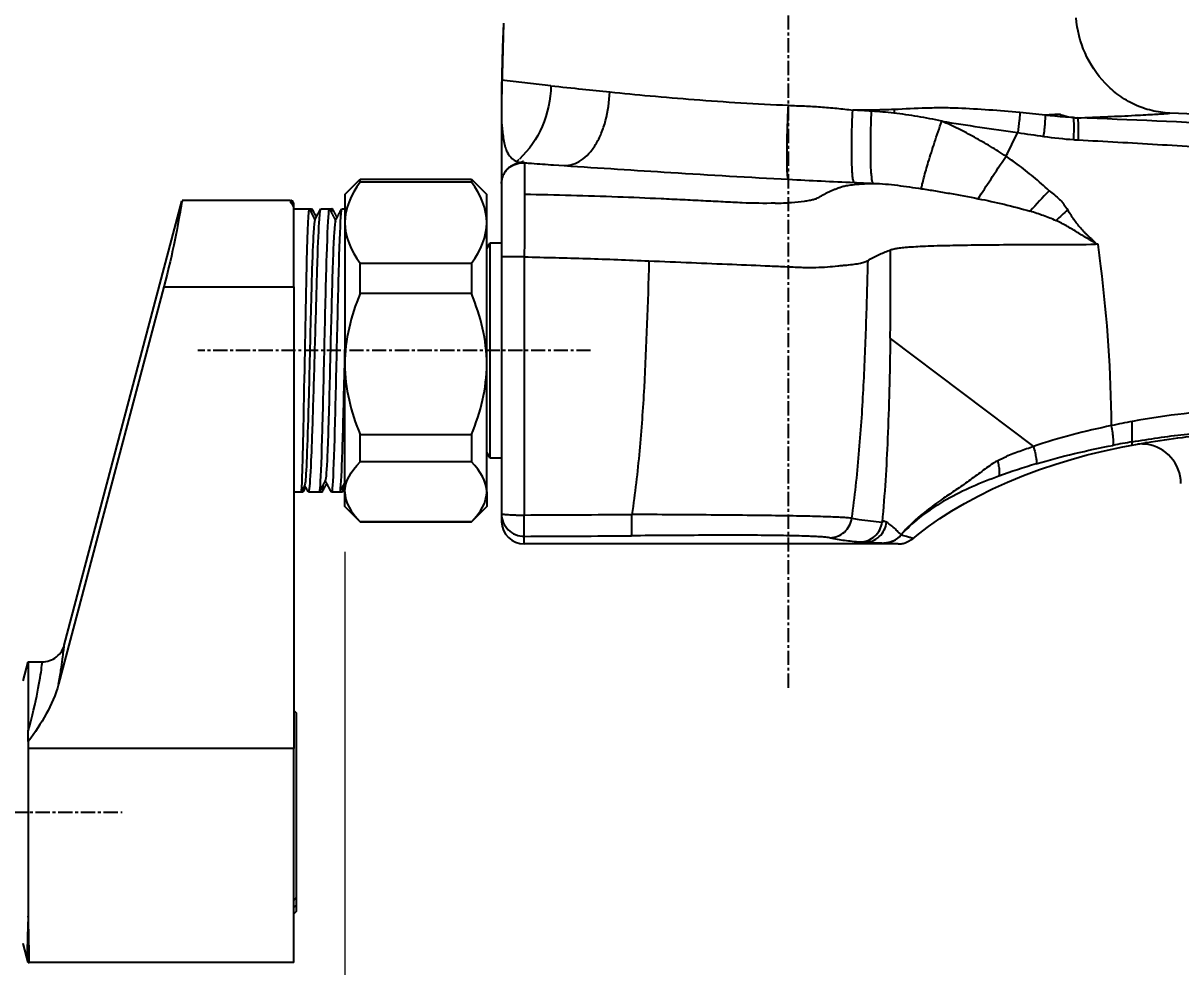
# Model space of a CAD drawing. Header units: millimetres. Extents: x 1091 to 2122, y 843 to 1569.
# Drawn here: x 1255.8 to 1357.8, y 1094.9 to 1178.1 of the extents above; entities that cross this region are included whole.
import ezdxf

# ---------------------------------------------------------------- set-up
doc = ezdxf.new("R2010")
doc.units = ezdxf.units.MM
doc.linetypes.add('CENTER', pattern=[2, 1.25, -0.25, 0.25, -0.25])
doc.layers.add('标注', color=1, linetype='Continuous')
doc.styles.add('Daelim Dimension', font='')
doc.styles.get('Daelim Dimension').set_extended_font_data('나눔고딕')
doc.dimstyles.new('DEFAULT', dxfattribs={"dimscale": 2, "dimtxt": 2, "dimasz": 2, "dimexe": 0, "dimexo": 2, "dimgap": 1, "dimtad": 1, "dimdec": 1, "dimzin": 9, "dimdsep": 46, "dimtxsty": 'Daelim Dimension', "dimcen": 0.5, "dimclrd": 252, "dimclre": 252, "dimclrt": 3, "dimadec": 1, "dimazin": 0, "dimtfac": 1, "dimtdec": 1, "dimtix": 1, "dimtmove": 0, "dimatfit": 3, "dimfxl": 1, "dimtolj": 1, "dimtzin": 1, "dimlwd": 9, "dimlwe": 9, "dimarcsym": 0})

# ---------------------------------------------------------------- blocks, each defined once
blk = doc.blocks.new('*D4')
at = {"layer": 'Defpoints', "color": 0, "transparency": 16777216}
for p in [(1284.18, 1135.47), (1246.08, 1081.27), (1284.18, 1014.09)]:
    blk.add_point(p, dxfattribs=at)
at = {"layer": '标注', "color": 5, "lineweight": 9, "transparency": 16777216}
for p, q in [((1284.18, 1131.47), (1284.18, 1014.09)), ((1246.08, 1077.27), (1246.08, 1014.09)), ((1250.08, 1014.09), (1280.18, 1014.09))]:
    blk.add_line(p, q, dxfattribs=at)
at = {"layer": '标注', "color": 5, "transparency": 16777216}
for points in [[(1250.08, 1014.75), (1250.08, 1013.42), (1246.08, 1014.09)], [(1280.18, 1014.75), (1280.18, 1013.42), (1284.18, 1014.09)]]:
    blk.add_solid(points, dxfattribs=at)
at = {"layer": '标注', "color": 7, "transparency": 16777216, "insert": (1265.13, 1024.81), "char_height": 16, "attachment_point": 5, "style": 'Daelim Dimension'}
blk.add_mtext('\\A1;38', dxfattribs=at)
blk = doc.blocks.new('*D5')
at = {"layer": 'Defpoints', "color": 0, "transparency": 16777216}
for p in [(1284.18, 1135.47), (1374.7, 1132.41), (1374.7, 1014.09)]:
    blk.add_point(p, dxfattribs=at)
at = {"layer": '标注', "color": 5, "lineweight": 9, "transparency": 16777216}
for p, q in [((1284.18, 1131.47), (1284.18, 1014.09)), ((1374.7, 1128.41), (1374.7, 1014.09)), ((1288.18, 1014.09), (1370.7, 1014.09))]:
    blk.add_line(p, q, dxfattribs=at)
at = {"layer": '标注', "color": 5, "transparency": 16777216}
for points in [[(1288.18, 1014.75), (1288.18, 1013.42), (1284.18, 1014.09)], [(1370.7, 1014.75), (1370.7, 1013.42), (1374.7, 1014.09)]]:
    blk.add_solid(points, dxfattribs=at)
at = {"layer": '标注', "color": 7, "transparency": 16777216, "insert": (1329.44, 1024.8), "char_height": 16, "attachment_point": 5, "style": 'Daelim Dimension'}
blk.add_mtext('\\A1;91', dxfattribs=at)
blk = doc.blocks.new('*D7')
at = {"layer": 'Defpoints', "color": 0, "transparency": 16777216}
for p in [(1246.08, 1342.62), (1485.6, 957.42), (1495.37, 957.42)]:
    blk.add_point(p, dxfattribs=at)
at = {"layer": '标注', "color": 5, "lineweight": 9, "transparency": 16777216}
for p, q in [((1250.08, 1342.62), (1495.37, 1342.62)), ((1495.37, 1338.62), (1495.37, 961.42)), ((1489.6, 957.42), (1495.37, 957.42))]:
    blk.add_line(p, q, dxfattribs=at)
at = {"layer": '标注', "color": 5, "transparency": 16777216}
for points in [[(1494.71, 1338.62), (1496.04, 1338.62), (1495.37, 1342.62)], [(1494.71, 961.42), (1496.04, 961.42), (1495.37, 957.42)]]:
    blk.add_solid(points, dxfattribs=at)
at = {"layer": '标注', "color": 7, "transparency": 16777216, "insert": (1484.66, 1150.02), "char_height": 16, "attachment_point": 5, "rotation": 90, "style": 'Daelim Dimension'}
blk.add_mtext('\\A1;1650', dxfattribs=at)

msp = doc.modelspace()

# ---------------------------------------------------------------- linework, layer by layer
at = {"color": 1, "linetype": 'CENTER'}
for p, q in [((1323.27, 1119.5), (1323.27, 1242.99)), ((1305.83, 1149.22), (1271.22, 1149.22)), ((1216.92, 1108.53), (1264.54, 1108.53))]:
    msp.add_line(p, q, dxfattribs=at)
at = {"color": 7, "linetype": 'Continuous'}
for p, q in [((1298.15, 1178.07), (1297.98, 1171.22)), ((1297.98, 1171.22), (1297.98, 1134.18)), ((1297.97, 1168.78), (1297.98, 1166.21)), ((1299.54, 1165.73), (1299.48, 1165.72)), ((1299.81, 1165.76), (1299.75, 1165.76)), ((1299.95, 1165.77), (1299.92, 1165.77)), ((1299.98, 1165.77), (1299.95, 1165.77)), ((1299.98, 1165.77), (1299.97, 1165.77)), ((1285.53, 1164.32), (1295.33, 1164.32)), ((1295.33, 1164.07), (1285.53, 1164.07)), ((1295.33, 1164.32), (1295.33, 1164.07)), ((1295.33, 1164.32), (1296.68, 1162.97)), ((1259.45, 1123.24), (1269.82, 1162.39)), ((1269.85, 1162.47), (1279.4, 1162.47)), ((1296.68, 1160.49), (1296.68, 1162.97)), ((1296.68, 1148.02), (1296.68, 1160.49)), ((1296.68, 1158.22), (1296.98, 1158.72)), ((1296.98, 1139.72), (1296.98, 1158.72)), ((1296.98, 1158.72), (1297.98, 1158.72)), ((1285.53, 1156.91), (1295.33, 1156.91)), ((1295.33, 1156.91), (1295.33, 1154.24)), ((1268.22, 1154.82), (1258.94, 1119.8)), ((1268.22, 1154.82), (1279.68, 1154.82)), ((1279.68, 1154.82), (1279.68, 1114.13)), ((1295.33, 1154.24), (1285.53, 1154.24)), ((1296.68, 1136.76), (1296.68, 1148.02)), ((1285.53, 1141.81), (1295.33, 1141.81)), ((1295.33, 1141.81), (1295.33, 1139.4)), ((1353.57, 1140.88), (1354.84, 1141.1)), ((1354.66, 1141.07), (1354.84, 1141.1)), ((1354.84, 1141.1), (1354.66, 1141.07)), ((1296.98, 1139.72), (1296.68, 1140.22)), ((1296.98, 1139.72), (1296.68, 1140.22)), ((1297.98, 1139.72), (1296.98, 1139.72)), ((1297.98, 1139.72), (1296.98, 1139.72)), ((1296.98, 1139.72), (1296.98, 1139.72)), ((1295.33, 1139.4), (1285.53, 1139.4)), ((1296.68, 1136.76), (1296.68, 1135.47)), ((1296.68, 1135.47), (1295.33, 1134.12)), ((1296.68, 1135.47), (1295.33, 1134.12)), ((1296.68, 1135.47), (1296.68, 1135.47)), ((1285.53, 1134.12), (1295.33, 1134.12)), ((1295.33, 1134.12), (1285.53, 1134.12)), ((1295.33, 1134.12), (1285.53, 1134.12)), ((1295.33, 1134.12), (1295.33, 1134.12)), ((1295.33, 1134.12), (1295.33, 1134.12)), ((1297.98, 1134.24), (1297.98, 1134.12)), ((1297.98, 1134.18), (1297.98, 1134.12)), ((1334.23, 1132.63), (1334.23, 1132.63)), ((1332.95, 1132.18), (1299.98, 1132.18)), ((1332.95, 1132.18), (1333.11, 1132.18)), ((1333.11, 1132.18), (1333.12, 1132.18)), ((1333.12, 1132.18), (1333.16, 1132.19)), ((1255.83, 1120.11), (1256.27, 1121.78)), ((1256.27, 1121.78), (1256.27, 1115.69)), ((1256.27, 1121.78), (1257.53, 1121.78)), ((1279.68, 1117.48), (1279.88, 1117.28)), ((1279.88, 1117.28), (1279.88, 1100.95)), ((1279.68, 1114.13), (1256.27, 1114.13)), ((1256.27, 1114.13), (1256.27, 1099.37)), ((1279.68, 1095.28), (1279.68, 1114.13)), ((1279.88, 1100.95), (1279.88, 1100.31)), ((1279.88, 1100.31), (1279.88, 1099.78)), ((1279.88, 1099.78), (1279.68, 1099.58)), ((1279.88, 1099.78), (1279.68, 1099.58)), ((1279.88, 1099.78), (1279.88, 1099.78)), ((1256.16, 1095.69), (1255.83, 1096.95)), ((1256.27, 1095.28), (1255.83, 1096.95)), ((1256.27, 1095.28), (1256.27, 1095.3)), ((1279.68, 1095.28), (1256.27, 1095.28)), ((1256.27, 1095.28), (1256.37, 1095.28)), ((1256.27, 1095.28), (1256.27, 1095.28)), ((1256.27, 1095.28), (1256.27, 1095.28)), ((1279.68, 1095.28), (1256.27, 1095.28)), ((1279.68, 1095.28), (1279.68, 1095.28))]:
    msp.add_line(p, q, dxfattribs=at)
at = {"color": 9, "linetype": 'Continuous'}
for p, q in [((1302.34, 1172.56), (1297.99, 1173.04)), ((1298.03, 1168.78), (1298.04, 1168.69)), ((1299.95, 1165.77), (1299.96, 1165.77)), ((1300.02, 1165.76), (1300.02, 1165.64)), ((1300.02, 1165.64), (1300.02, 1165.35)), ((1300.02, 1165.35), (1300.02, 1162.98)), ((1302.57, 1165.58), (1303.51, 1165.52)), ((1284.18, 1162.97), (1285.53, 1164.32)), ((1285.53, 1164.07), (1285.53, 1164.32)), ((1279.38, 1162.24), (1279.68, 1162.24)), ((1279.68, 1154.82), (1279.68, 1162.24)), ((1284.18, 1162.97), (1284.18, 1160.49)), ((1279.68, 1161.72), (1281.02, 1161.72)), ((1281.04, 1161.72), (1281.25, 1161.72)), ((1282.06, 1161.72), (1282.8, 1161.72)), ((1282.81, 1161.72), (1283.05, 1161.72)), ((1283.9, 1161.72), (1284.18, 1161.72)), ((1284.18, 1160.49), (1284.18, 1148.02)), ((1285.53, 1154.24), (1285.53, 1156.91)), ((1332.24, 1150.29), (1344.86, 1140.77)), ((1284.18, 1135.47), (1284.18, 1148.02)), ((1285.53, 1139.4), (1285.53, 1141.81)), ((1353.57, 1140.88), (1353.57, 1141.17)), ((1280.3, 1136.72), (1279.68, 1136.72)), ((1280.48, 1136.72), (1279.68, 1136.72)), ((1281.9, 1136.72), (1280.97, 1136.72)), ((1282.15, 1136.72), (1281.29, 1136.72)), ((1283.71, 1136.72), (1282.99, 1136.72)), ((1283.96, 1136.72), (1283.25, 1136.72)), ((1284.18, 1135.47), (1284.18, 1136.76)), ((1285.53, 1134.12), (1284.18, 1135.47)), ((1285.53, 1134.12), (1284.18, 1135.47)), ((1284.18, 1135.47), (1284.18, 1135.47)), ((1285.53, 1134.12), (1285.53, 1134.12)), ((1285.53, 1134.12), (1285.53, 1134.12)), ((1331.68, 1132.25), (1332.95, 1132.18))]:
    msp.add_line(p, q, dxfattribs=at)
at = {"color": 7, "linetype": 'Continuous'}
for points in [[(1298.15, 1178.07), (1298.06, 1175.94), (1298, 1173.54), (1297.98, 1171.22)], [(1299.48, 1165.72), (1299.43, 1165.71), (1299.37, 1165.7), (1299.31, 1165.68), (1299.25, 1165.66), (1299.19, 1165.64), (1299.13, 1165.62), (1299.07, 1165.59), (1299.01, 1165.57), (1298.96, 1165.54), (1298.9, 1165.5), (1298.84, 1165.47), (1298.78, 1165.43), (1298.72, 1165.39), (1298.66, 1165.35), (1298.61, 1165.31), (1298.55, 1165.26), (1298.5, 1165.21), (1298.45, 1165.15), (1298.4, 1165.1), (1298.36, 1165.05), (1298.32, 1165), (1298.29, 1164.96), (1298.29, 1164.95)], [(1299.75, 1165.76), (1299.7, 1165.76), (1299.65, 1165.75), (1299.59, 1165.74), (1299.54, 1165.73)], [(1299.92, 1165.77), (1299.86, 1165.77), (1299.81, 1165.76)], [(1298.31, 1164.99), (1298.31, 1164.98), (1298.29, 1164.96), (1298.29, 1164.96)], [(1334.23, 1132.63), (1334.73, 1133.03), (1335.61, 1133.7), (1336.6, 1134.4), (1337.66, 1135.08), (1338.79, 1135.74), (1339.98, 1136.39), (1341.25, 1137.02), (1342.58, 1137.62), (1343.97, 1138.2), (1345.39, 1138.73), (1346.82, 1139.21), (1348.19, 1139.62), (1349.6, 1140.01), (1351.11, 1140.38), (1352.73, 1140.72), (1353.57, 1140.88)], [(1333.28, 1132.2), (1333.38, 1132.22), (1333.55, 1132.27), (1333.8, 1132.37), (1334.12, 1132.55), (1334.23, 1132.63)], [(1333.16, 1132.19), (1333.21, 1132.19), (1333.28, 1132.2)]]:
    msp.add_lwpolyline(points, dxfattribs=at)
at = {"color": 9, "linetype": 'Continuous'}
for centre, radius, start, end in [((1457.6, 1170.73), 159.62, 179.1717, 179.8253), ((1385.36, 1924.29), 756.3, 263.69794, 263.91002), ((1340.29, 1501.18), 330.8, 263.898, 264.315), ((1324.38, 1070.59), 99.92, 86.4403, 87.392), ((1328.22, 1133.11), 37.28, 83.3127, 86.3561), ((1342.64, 1169.28), 10.11, 173.3214, 175.1466), ((1309.34, 1169.88), 11.36, 180.0456, 185.5475), ((1384.67, 1464.97), 299.39, 260.7955, 262.0904), ((1335.85, 1536.01), 366.51, 272.0131, 272.4331), ((1295.25, -198.3), 1369.08, 87.17536, 87.76153), ((1109.59, 1283.17), 260.51, 333.3539, 333.8669), ((1350, 1191.41), 23.66, 266.1346, 267.0808), ((1294.26, 1171.76), 7.75, 310.7817, 313.0596), ((1302.7, 1158.09), 8.27, 109.9228, 111.4595), ((1302.71, 1158.06), 8.31, 109.5474, 109.9237), ((1299.89, 1163.98), 1.79, 87.3326, 89.1658), ((1299.87, 1162.28), 3.49, 88.0533, 88.3843), ((1299.9, 1164.03), 1.74, 85.9294, 87.3306), ((1405.22, 2785.89), 1623.65, 267.10706, 267.31127), ((1300.77, 1163.8), 2.8, 177.071, 180.0131), ((1413.8, 1099.44), 92.97, 136.6123, 138.1291), ((1291.74, 719.91), 443.14, 87.8687, 88.9297), ((1403.31, 1100.29), 82.66, 132.1167, 133.0781), ((1336.67, 1145.05), 13.75, 108.2196, 108.7238), ((1061.48, 1155.04), 270.79, 0.3844, 0.6419), ((1350.47, 1086.8), 71.78, 89.938, 90.1117), ((1227.68, 1141.37), 124.07, 7.0703, 7.9745), ((1013.2, 1154.89), 319.07, 359.1748, 0.3542), ((1227.77, 1141.38), 123.98, 0.5666, 7.0696), ((1366.39, 1072.94), 71.19, 92.9249, 100.3726), ((1367.88, 1057.84), 84.55, 99.7463, 100.9206), ((1344.64, 1134.28), 6, 119.2209, 122.2729), ((1360.75, 1086.39), 55.11, 106.4964, 110.1068), ((1299.98, 1134.84), 2, 180.011, 270.2563), ((1290.18, 3664.12), 2529.42, 270.22213, 270.43698), ((1290.16, 3657.23), 2524.41, 270.22291, 270.43749), ((1331.68, 1134.23), 1.98, 270.2345, 320.1946)]:
    msp.add_arc(centre, radius, start, end, dxfattribs=at)
at = {"color": 7, "linetype": 'Continuous'}
for centre, radius, start, end in [((1315.95, 267.64), 903.43, 86.63882, 87.40358), ((1354.35, 1137.49), 3.49, 84.8285, 95.1558), ((1354.35, 1137.47), 3.52, 82.516, 84.835), ((1354.35, 1137.48), 3.5, 0.167, 82.5074), ((1299.98, 1134.18), 2, 181.5881, 270.0077)]:
    msp.add_arc(centre, radius, start, end, dxfattribs=at)
for points, knots in [([(1356.87, 1170.14), (1356.34, 1170.16), (1355.27, 1170.32), (1353.74, 1170.85), (1352.35, 1171.68), (1350.74, 1173.1), (1349.24, 1175.37), (1348.7, 1177.49), (1348.61, 1178.55)], [0, 0, 0, 0, 0.125199, 0.250353, 0.3755, 0.500781, 0.750341, 1, 1, 1, 1]), ([(1300.02, 1165.76), (1300.22, 1165.75), (1301.07, 1165.69), (1301.92, 1165.63), (1302.57, 1165.58)], [0, 0, 0, 0, 0.240654, 1, 1, 1, 1]), ([(1269.83, 1162.42), (1269.81, 1162.33), (1269.77, 1162.08), (1269.5, 1160.45), (1269.04, 1157.93), (1268.22, 1154.82)], [0, 0, 0, 0, 0.25785, 0.25785, 1, 1, 1, 1]), ([(1257.51, 1121.78), (1257.73, 1121.78), (1258.17, 1121.85), (1258.79, 1122.18), (1259.25, 1122.7), (1259.42, 1123.11), (1259.47, 1123.33)], [0, 0, 0, 0, 0.242716, 0.499849, 0.757056, 1, 1, 1, 1]), ([(1257.51, 1121.78), (1257.73, 1121.78), (1258.17, 1121.85), (1258.79, 1122.18), (1259.25, 1122.7), (1259.42, 1123.11), (1259.47, 1123.33)], [0, 0, 0, 0, 0.242718, 0.499861, 0.757073, 1, 1, 1, 1]), ([(1258.94, 1119.8), (1258.98, 1120.02), (1259.06, 1120.46), (1259.19, 1121.23), (1259.3, 1122.05), (1259.39, 1122.76), (1259.44, 1123.15), (1259.45, 1123.25), (1259.45, 1123.26)], [0, 0, 0, 0, 0.107572, 0.214813, 0.427184, 0.638328, 0.849098, 1, 1, 1, 1]), ([(1256.27, 1115.69), (1257, 1118.3), (1257.34, 1120.34), (1257.5, 1121.6), (1257.52, 1121.77), (1257.53, 1121.77)], [0, 0, 0, 0, 0.715615, 0.715615, 1, 1, 1, 1]), ([(1256.27, 1099.37), (1256.25, 1098.85), (1256.23, 1098.36), (1256.22, 1097.71), (1256.21, 1097.51), (1256.2, 1097.13), (1256.2, 1096.95), (1256.19, 1096.79)], [0, 0, 0, 0, 0.5, 0.5, 0.75, 0.75, 1, 1, 1, 1]), ([(1256.37, 1095.28), (1256.37, 1095.31), (1256.37, 1095.41), (1256.36, 1095.7), (1256.36, 1095.81), (1256.36, 1096.01), (1256.36, 1096.09), (1256.35, 1096.24), (1256.35, 1096.32), (1256.34, 1096.76), (1256.34, 1097.18), (1256.32, 1097.8), (1256.32, 1097.93), (1256.31, 1098.2), (1256.31, 1098.33), (1256.3, 1098.76), (1256.29, 1099.06), (1256.27, 1099.37)], [0, 0, 0, 0, 0.25, 0.25, 0.375, 0.375, 0.4375, 0.4375, 0.5, 0.5, 0.75, 0.75, 0.8125, 0.8125, 0.875, 0.875, 1, 1, 1, 1]), ([(1256.19, 1096.79), (1256.19, 1096.65), (1256.18, 1096.34), (1256.18, 1096), (1256.17, 1095.76), (1256.17, 1095.68), (1256.17, 1095.67), (1256.17, 1095.67)], [0, 0, 0, 0, 0.213686, 0.440097, 0.67934, 0.931544, 1, 1, 1, 1]), ([(1256.25, 1095.53), (1256.25, 1095.47), (1256.25, 1095.43), (1256.26, 1095.4), (1256.26, 1095.36), (1256.26, 1095.34), (1256.26, 1095.32)], [0, 0, 0, 0, 0.521761, 0.521761, 0.521761, 1, 1, 1, 1])]:
    msp.add_open_spline(points, degree=3, knots=knots, dxfattribs=at)
at = {"color": 9, "linetype": 'Continuous'}
for points, knots in [([(1302.34, 1172.56), (1302.31, 1171.34), (1301.81, 1168.93), (1300.41, 1166.89), (1299.56, 1166.09)], [0, 0, 0, 0, 0.510259, 1, 1, 1, 1]), ([(1303.51, 1165.52), (1303.77, 1165.52), (1304.3, 1165.6), (1305.04, 1165.98), (1305.72, 1166.58), (1306.32, 1167.39), (1306.81, 1168.38), (1307.32, 1169.91), (1307.49, 1171.16), (1307.52, 1172.01)], [0, 0, 0, 0, 0.092005, 0.189897, 0.297875, 0.417937, 0.550462, 0.693719, 1, 1, 1, 1]), ([(1307.52, 1172.01), (1308.7, 1171.89), (1311.18, 1171.65), (1315.03, 1171.34), (1319.09, 1171.03), (1321.87, 1170.89), (1323.27, 1170.84)], [0, 0, 0, 0, 0.225848, 0.472767, 0.733468, 1, 1, 1, 1]), ([(1323.27, 1164.31), (1323.26, 1164.33), (1323.24, 1164.38), (1323.21, 1164.49), (1323.19, 1164.65), (1323.17, 1164.87), (1323.16, 1165.15), (1323.14, 1165.64), (1323.14, 1166.37), (1323.15, 1167.37), (1323.17, 1168.49), (1323.21, 1169.66), (1323.25, 1170.44), (1323.27, 1170.84)], [0, 0, 0, 0, 0.008847, 0.025284, 0.050218, 0.084042, 0.126944, 0.178748, 0.307288, 0.463438, 0.637896, 0.820071, 1, 1, 1, 1]), ([(1323.27, 1170.84), (1323.74, 1170.8), (1324.69, 1170.78), (1326.1, 1170.7), (1327.52, 1170.58), (1328.46, 1170.47), (1328.93, 1170.41)], [0, 0, 0, 0, 0.250024, 0.500019, 0.749989, 1, 1, 1, 1]), ([(1329.05, 1164.03), (1329.04, 1164.05), (1329.01, 1164.1), (1328.98, 1164.21), (1328.95, 1164.37), (1328.92, 1164.59), (1328.9, 1164.87), (1328.87, 1165.34), (1328.85, 1166.05), (1328.84, 1167.03), (1328.85, 1168.11), (1328.88, 1169.25), (1328.91, 1170.02), (1328.93, 1170.41)], [0, 0, 0, 0, 0.010203, 0.02767, 0.05336, 0.087682, 0.130823, 0.182619, 0.310488, 0.465411, 0.638599, 0.819988, 1, 1, 1, 1]), ([(1332.59, 1170.46), (1332.28, 1170.45), (1331.06, 1170.41), (1329.84, 1170.4), (1328.93, 1170.41)], [0, 0, 0, 0, 0.251496, 1, 1, 1, 1]), ([(1330.73, 1163.95), (1330.71, 1163.97), (1330.69, 1164.03), (1330.65, 1164.15), (1330.62, 1164.32), (1330.6, 1164.55), (1330.57, 1164.82), (1330.54, 1165.29), (1330.52, 1165.97), (1330.51, 1166.91), (1330.52, 1167.97), (1330.54, 1169.12), (1330.57, 1169.91), (1330.59, 1170.32)], [0, 0, 0, 0, 0.011512, 0.030807, 0.058266, 0.09384, 0.137289, 0.188316, 0.311422, 0.459241, 0.626986, 0.809323, 1, 1, 1, 1]), ([(1343.66, 1170.19), (1342.75, 1170.28), (1340.94, 1170.42), (1338.66, 1170.57), (1336.82, 1170.61), (1334.94, 1170.58), (1333.53, 1170.5), (1332.59, 1170.46)], [0, 0, 0, 0, 0.246491, 0.49262, 0.617813, 0.744641, 1, 1, 1, 1]), ([(1343.66, 1170.19), (1343.66, 1170.1), (1343.64, 1169.86), (1343.59, 1169.27), (1343.52, 1168.78), (1343.47, 1168.43)], [0, 0, 0, 0, 0.160676, 0.394339, 1, 1, 1, 1]), ([(1336.78, 1169.43), (1336.43, 1169.51), (1335.73, 1169.65), (1334.68, 1169.84), (1333.62, 1170), (1332.91, 1170.1), (1332.56, 1170.14)], [0, 0, 0, 0, 0.250013, 0.500005, 0.750011, 1, 1, 1, 1]), ([(1334.99, 1163.48), (1335.01, 1163.62), (1335.07, 1163.94), (1335.27, 1164.72), (1335.62, 1165.94), (1336.15, 1167.6), (1336.56, 1168.81), (1336.78, 1169.43)], [0, 0, 0, 0, 0.06702, 0.155473, 0.388434, 0.678488, 1, 1, 1, 1]), ([(1342.44, 1166.34), (1341.99, 1166.64), (1341.08, 1167.21), (1339.68, 1168.02), (1338.25, 1168.77), (1337.27, 1169.22), (1336.78, 1169.43)], [0, 0, 0, 0, 0.250101, 0.500187, 0.750154, 1, 1, 1, 1]), ([(1345.76, 1168.09), (1345.79, 1168.3), (1345.83, 1168.7), (1345.89, 1169.24), (1345.91, 1169.62), (1345.91, 1169.84), (1345.91, 1169.92), (1345.9, 1169.96)], [0, 0, 0, 0, 0.340031, 0.639558, 0.867293, 0.946587, 1, 1, 1, 1]), ([(1348.38, 1169.75), (1347.76, 1169.78), (1346.93, 1169.85), (1346.11, 1169.93), (1345.9, 1169.96)], [0, 0, 0, 0, 0.750163, 1, 1, 1, 1]), ([(1347.24, 1170.02), (1347.33, 1169.99), (1347.71, 1169.87), (1348.09, 1169.79), (1348.38, 1169.75)], [0, 0, 0, 0, 0.252022, 1, 1, 1, 1]), ([(1348.4, 1167.81), (1348.42, 1168.03), (1348.43, 1168.37), (1348.44, 1168.81), (1348.44, 1169.11), (1348.43, 1169.35), (1348.42, 1169.54), (1348.4, 1169.67), (1348.39, 1169.73), (1348.38, 1169.75)], [0, 0, 0, 0, 0.351283, 0.521535, 0.67541, 0.804267, 0.902152, 0.966785, 1, 1, 1, 1]), ([(1348.73, 1169.73), (1348.74, 1169.72), (1348.76, 1169.65), (1348.78, 1169.53), (1348.79, 1169.34), (1348.81, 1169.1), (1348.81, 1168.81), (1348.81, 1168.37), (1348.8, 1168.02), (1348.79, 1167.78)], [0, 0, 0, 0, 0.033979, 0.099641, 0.195929, 0.319947, 0.467548, 0.633876, 1, 1, 1, 1]), ([(1351.41, 1169.84), (1352.21, 1169.87), (1353.33, 1169.92), (1354.7, 1170), (1355.48, 1170.04), (1356.08, 1170.08), (1356.48, 1170.1), (1356.69, 1170.12), (1356.8, 1170.13), (1356.83, 1170.13), (1356.88, 1170.14), (1356.87, 1170.14)], [0, 0, 0, 0, 0.438263, 0.612461, 0.75575, 0.86674, 0.944072, 0.96987, 0.98749, 0.997382, 1, 1, 1, 1]), ([(1298.04, 1168.69), (1298.06, 1168.49), (1298.11, 1168.11), (1298.21, 1167.55), (1298.33, 1167.05), (1298.53, 1166.56), (1298.85, 1166.15), (1299.17, 1165.95), (1299.33, 1165.89)], [0, 0, 0, 0, 0.182294, 0.362854, 0.527365, 0.655898, 0.848499, 1, 1, 1, 1]), ([(1348.79, 1167.78), (1349.96, 1167.72), (1352.29, 1167.59), (1355.78, 1167.39), (1359.27, 1167.17), (1361.59, 1167.05), (1362.76, 1166.99)], [0, 0, 0, 0, 0.25008, 0.500011, 0.749931, 1, 1, 1, 1]), ([(1339.99, 1162.6), (1340.35, 1163.17), (1341.16, 1164.42), (1341.98, 1165.66), (1342.44, 1166.34)], [0, 0, 0, 0, 0.455018, 1, 1, 1, 1]), ([(1346.24, 1163.3), (1345.79, 1163.72), (1344.89, 1164.53), (1343.6, 1165.53), (1342.77, 1166.11), (1342.44, 1166.34)], [0, 0, 0, 0, 0.374823, 0.749888, 1, 1, 1, 1]), ([(1298.23, 1164.85), (1298.25, 1164.89), (1298.33, 1165.03), (1298.44, 1165.15), (1298.53, 1165.24)], [0, 0, 0, 0, 0.261926, 1, 1, 1, 1]), ([(1298.53, 1165.24), (1298.6, 1165.3), (1298.86, 1165.51), (1299.18, 1165.65), (1299.43, 1165.71)], [0, 0, 0, 0, 0.260909, 1, 1, 1, 1]), ([(1299.33, 1165.89), (1299.36, 1165.88), (1299.47, 1165.83), (1299.59, 1165.8), (1299.68, 1165.79)], [0, 0, 0, 0, 0.26121, 1, 1, 1, 1]), ([(1299.68, 1165.79), (1299.7, 1165.79), (1299.79, 1165.77), (1299.89, 1165.77), (1299.95, 1165.77)], [0, 0, 0, 0, 0.275314, 1, 1, 1, 1]), ([(1299.98, 1165.77), (1299.99, 1165.77), (1300, 1165.77), (1300.02, 1165.76), (1300.02, 1165.76)], [0, 0, 0, 0, 0.684255, 1, 1, 1, 1]), ([(1303.51, 1165.52), (1306.64, 1165.31), (1313.22, 1164.88), (1319.81, 1164.49), (1323.27, 1164.31)], [0, 0, 0, 0, 0.474616, 1, 1, 1, 1]), ([(1297.98, 1163.94), (1297.99, 1164.11), (1298.03, 1164.42), (1298.15, 1164.72), (1298.23, 1164.85)], [0, 0, 0, 0, 0.519172, 1, 1, 1, 1]), ([(1322.1, 1162.2), (1322.58, 1162.21), (1323.44, 1162.25), (1324.45, 1162.35), (1325.09, 1162.45), (1325.45, 1162.53), (1325.72, 1162.61), (1325.9, 1162.7), (1326.04, 1162.79), (1326.21, 1162.89), (1326.43, 1163.01), (1326.68, 1163.14), (1326.94, 1163.26), (1327.2, 1163.38), (1327.46, 1163.48), (1327.73, 1163.58), (1328.02, 1163.68), (1328.42, 1163.77), (1328.98, 1163.85), (1329.78, 1163.91), (1330.39, 1163.94), (1330.74, 1163.95)], [0, 0, 0, 0, 0.1613, 0.289191, 0.339437, 0.38025, 0.411585, 0.432974, 0.45002, 0.466799, 0.499875, 0.532406, 0.56449, 0.596205, 0.627617, 0.658836, 0.691085, 0.732286, 0.794025, 0.883739, 1, 1, 1, 1]), ([(1330.74, 1163.95), (1331.46, 1163.94), (1332.88, 1163.8), (1334.29, 1163.59), (1334.99, 1163.48)], [0, 0, 0, 0, 0.504631, 1, 1, 1, 1]), ([(1334.99, 1163.48), (1335.4, 1163.42), (1336.22, 1163.29), (1337.89, 1163), (1339.15, 1162.77), (1339.99, 1162.6)], [0, 0, 0, 0, 0.245083, 0.492849, 1, 1, 1, 1]), ([(1346.24, 1163.3), (1346.39, 1163.17), (1346.71, 1162.93), (1347.09, 1162.62), (1347.37, 1162.33), (1347.61, 1162.02), (1347.76, 1161.76), (1347.88, 1161.6)], [0, 0, 0, 0, 0.249757, 0.500188, 0.625069, 0.749746, 1, 1, 1, 1]), ([(1279.51, 1162.47), (1279.51, 1162.47), (1279.5, 1162.47), (1279.5, 1162.47), (1279.49, 1162.39), (1279.48, 1162.23)], [0, 0, 0, 0, 0.006634, 0.006634, 1, 1, 1, 1]), ([(1300.02, 1162.98), (1300.02, 1162.77), (1300.02, 1162.16), (1300.01, 1160.32), (1299.99, 1158.69), (1299.99, 1157.47)], [0, 0, 0, 0, 0.111922, 0.336383, 1, 1, 1, 1]), ([(1322.1, 1162.2), (1321.13, 1162.18), (1319.6, 1162.2), (1317.49, 1162.32), (1315.74, 1162.41), (1313.91, 1162.5), (1311.4, 1162.62), (1309.49, 1162.7), (1308.22, 1162.75)], [0, 0, 0, 0, 0.209777, 0.329447, 0.456467, 0.588932, 0.724918, 1, 1, 1, 1]), ([(1339.99, 1162.6), (1340.75, 1162.45), (1342.29, 1162.13), (1343.81, 1161.72), (1344.57, 1161.49)], [0, 0, 0, 0, 0.493197, 1, 1, 1, 1]), ([(1281.03, 1161.72), (1280.95, 1161.7), (1280.87, 1159.99), (1280.72, 1153.81), (1280.64, 1149.2), (1280.52, 1143.2), (1280.49, 1141.39), (1280.41, 1138.57), (1280.38, 1137.54), (1280.33, 1136.84), (1280.31, 1136.73), (1280.3, 1136.73)], [0, 0, 0, 0, 0.28326, 0.28326, 0.604506, 0.604506, 0.765129, 0.765129, 0.925753, 0.925753, 1, 1, 1, 1]), ([(1280.98, 1136.73), (1281, 1136.73), (1281.03, 1136.83), (1281.12, 1137.54), (1281.18, 1138.55), (1281.3, 1141.39), (1281.36, 1143.2), (1281.48, 1147.16), (1281.54, 1149.33), (1281.66, 1153.47), (1281.71, 1155.44), (1281.82, 1158.7), (1281.88, 1160), (1281.97, 1161.41), (1282.01, 1161.72), (1282.06, 1161.72)], [0, 0, 0, 0, 0.07323, 0.07323, 0.233912, 0.233912, 0.394593, 0.394593, 0.555274, 0.555274, 0.715955, 0.715955, 0.876637, 0.876637, 1, 1, 1, 1]), ([(1282.8, 1161.72), (1282.78, 1161.72), (1282.76, 1161.65), (1282.69, 1161.02), (1282.62, 1159.62), (1282.49, 1155.48), (1282.43, 1152.85), (1282.3, 1147.31), (1282.24, 1144.56), (1282.11, 1139.96), (1282.05, 1138.21), (1281.96, 1136.94), (1281.92, 1136.73), (1281.89, 1136.73)], [0, 0, 0, 0, 0.057933, 0.057933, 0.268216, 0.268216, 0.478499, 0.478499, 0.688782, 0.688782, 0.899064, 0.899064, 1, 1, 1, 1]), ([(1283.89, 1161.71), (1283.88, 1161.69), (1283.86, 1161.63), (1283.78, 1161.02), (1283.72, 1159.62), (1283.59, 1155.49), (1283.53, 1152.86), (1283.4, 1147.32), (1283.34, 1144.56), (1283.21, 1139.96), (1283.15, 1138.21), (1283.06, 1136.94), (1283.03, 1136.73), (1283, 1136.73)], [0, 0, 0, 0, 0.045794, 0.045794, 0.258786, 0.258786, 0.471779, 0.471779, 0.684771, 0.684771, 0.897764, 0.897764, 1, 1, 1, 1]), ([(1346.85, 1160.66), (1346.48, 1160.83), (1345.73, 1161.12), (1344.96, 1161.37), (1344.57, 1161.49)], [0, 0, 0, 0, 0.502019, 1, 1, 1, 1]), ([(1350.33, 1158.58), (1350.34, 1158.62), (1350.34, 1158.71), (1350.25, 1158.8), (1350.16, 1158.88), (1350.07, 1158.96), (1349.98, 1159.04), (1349.85, 1159.15), (1349.7, 1159.29), (1349.53, 1159.46), (1349.3, 1159.69), (1349.02, 1160), (1348.71, 1160.38), (1348.41, 1160.77), (1348.14, 1161.18), (1347.96, 1161.46), (1347.88, 1161.6)], [0, 0, 0, 0, 0.030964, 0.062322, 0.09339, 0.124546, 0.155682, 0.186826, 0.249124, 0.31146, 0.373841, 0.498738, 0.623833, 0.749101, 0.874508, 1, 1, 1, 1]), ([(1281.52, 1160.72), (1281.49, 1160.64), (1281.45, 1160.26), (1281.36, 1158.75), (1281.31, 1157.42), (1281.21, 1154.19), (1281.16, 1152.28), (1281.07, 1148.32), (1281.02, 1146.3), (1280.92, 1142.68), (1280.87, 1141.07), (1280.77, 1138.63), (1280.72, 1137.83), (1280.67, 1137.45), (1280.65, 1137.41), (1280.64, 1137.39)], [0, 0, 0, 0, 0.127791, 0.127791, 0.294729, 0.294729, 0.461667, 0.461667, 0.628605, 0.628605, 0.795543, 0.795543, 0.962481, 0.962481, 1, 1, 1, 1]), ([(1283.34, 1160.66), (1283.3, 1160.59), (1283.19, 1159.58), (1283.02, 1154.47), (1282.83, 1146.16), (1282.64, 1139.55), (1282.51, 1137.88), (1282.46, 1137.78)], [0, 0, 0, 0, 0.131774, 0.35632, 0.580865, 0.80541, 1, 1, 1, 1]), ([(1350.33, 1158.58), (1350.32, 1158.62), (1350.28, 1158.7), (1350.17, 1158.77), (1350.06, 1158.83), (1349.95, 1158.89), (1349.84, 1158.96), (1349.69, 1159.04), (1349.51, 1159.15), (1349.29, 1159.28), (1349, 1159.46), (1348.64, 1159.69), (1348.21, 1159.95), (1347.76, 1160.21), (1347.32, 1160.45), (1347.01, 1160.59), (1346.85, 1160.66)], [0, 0, 0, 0, 0.031515, 0.062869, 0.094235, 0.12548, 0.156805, 0.188095, 0.250665, 0.313231, 0.375787, 0.500876, 0.625908, 0.750825, 0.875552, 1, 1, 1, 1]), ([(1330.37, 1157.22), (1330.68, 1157.4), (1331.29, 1157.72), (1331.94, 1157.97), (1332.25, 1158.08)], [0, 0, 0, 0, 0.511867, 1, 1, 1, 1]), ([(1332.37, 1158.11), (1332.44, 1158.14), (1332.63, 1158.19), (1332.99, 1158.26), (1333.48, 1158.31), (1334.13, 1158.36), (1334.92, 1158.41), (1336.24, 1158.46), (1338.19, 1158.51), (1340.83, 1158.54), (1344.93, 1158.57), (1348.13, 1158.57), (1350.33, 1158.58)], [0, 0, 0, 0, 0.013218, 0.032256, 0.06007, 0.096213, 0.140385, 0.192165, 0.316591, 0.465514, 0.633154, 1, 1, 1, 1]), ([(1299.99, 1157.47), (1299.85, 1157.47), (1299.6, 1157.47), (1299.23, 1157.47), (1298.88, 1157.47), (1298.62, 1157.47), (1298.44, 1157.47), (1298.32, 1157.48), (1298.22, 1157.48), (1298.13, 1157.48), (1298.07, 1157.48), (1298.02, 1157.48), (1298, 1157.49), (1297.99, 1157.49), (1297.98, 1157.49), (1297.98, 1157.49), (1297.98, 1157.49)], [0, 0, 0, 0, 0.194774, 0.382211, 0.555012, 0.706616, 0.772519, 0.830997, 0.881518, 0.92355, 0.95662, 0.980486, 0.988913, 0.994973, 0.998655, 1, 1, 1, 1]), ([(1299.99, 1157.47), (1299.99, 1155.48), (1299.99, 1147.9), (1299.98, 1140.32), (1299.98, 1134.71)], [0, 0, 0, 0, 0.261178, 1, 1, 1, 1]), ([(1299.99, 1157.47), (1301.82, 1157.43), (1304.56, 1157.36), (1308.22, 1157.24), (1310.05, 1157.16), (1310.97, 1157.12)], [0, 0, 0, 0, 0.500049, 0.750042, 1, 1, 1, 1]), ([(1310.97, 1157.12), (1310.87, 1153.39), (1310.69, 1147.8), (1310.18, 1140.35), (1309.75, 1136.62), (1309.47, 1134.77)], [0, 0, 0, 0, 0.498799, 0.748582, 1, 1, 1, 1]), ([(1310.97, 1157.12), (1312.22, 1157.07), (1314.67, 1156.97), (1318.22, 1156.82), (1321.03, 1156.7), (1322.88, 1156.62), (1323.85, 1156.58), (1324.32, 1156.55), (1324.54, 1156.55)], [0, 0, 0, 0, 0.276274, 0.541136, 0.785332, 0.896896, 0.949571, 1, 1, 1, 1]), ([(1324.54, 1156.55), (1324.92, 1156.53), (1325.64, 1156.53), (1326.67, 1156.59), (1327.45, 1156.66), (1328.02, 1156.72), (1328.5, 1156.76), (1329.03, 1156.82), (1329.57, 1156.91), (1329.97, 1157.02), (1330.19, 1157.11), (1330.28, 1157.16)], [0, 0, 0, 0, 0.195456, 0.372898, 0.530796, 0.602015, 0.667895, 0.783725, 0.877891, 0.950093, 1, 1, 1, 1]), ([(1328.85, 1134.43), (1329.12, 1136.31), (1329.52, 1140.09), (1329.9, 1145.78), (1330.13, 1151.47), (1330.23, 1155.26), (1330.28, 1157.16)], [0, 0, 0, 0, 0.250093, 0.500062, 0.749995, 1, 1, 1, 1]), ([(1284.18, 1150.04), (1284.15, 1148.65), (1284.11, 1147.25), (1284.02, 1143.22), (1283.95, 1140.87), (1283.83, 1137.61), (1283.76, 1136.73), (1283.71, 1136.72)], [0, 0, 0, 0, 0.204688, 0.204688, 0.608809, 0.608809, 1, 1, 1, 1]), ([(1332.24, 1150.29), (1332.22, 1148.77), (1332.16, 1145.82), (1331.99, 1140.42), (1331.75, 1136.54), (1331.52, 1134.1)], [0, 0, 0, 0, 0.281935, 0.545344, 1, 1, 1, 1]), ([(1353.57, 1141.17), (1353.57, 1141.19), (1353.57, 1141.24), (1353.57, 1141.35), (1353.57, 1141.52), (1353.57, 1141.84), (1353.57, 1142.32), (1353.57, 1142.74), (1353.57, 1142.96)], [0, 0, 0, 0, 0.027963, 0.089846, 0.183788, 0.306919, 0.623737, 1, 1, 1, 1]), ([(1351.74, 1142.6), (1350.58, 1142.36), (1348.27, 1141.82), (1345.99, 1141.15), (1344.86, 1140.77)], [0, 0, 0, 0, 0.500044, 1, 1, 1, 1]), ([(1351.87, 1140.86), (1351.88, 1140.88), (1351.9, 1140.94), (1351.91, 1141.05), (1351.91, 1141.21), (1351.9, 1141.42), (1351.88, 1141.68), (1351.83, 1142.08), (1351.78, 1142.39), (1351.74, 1142.6)], [0, 0, 0, 0, 0.035199, 0.099417, 0.193401, 0.31491, 0.460789, 0.626989, 1, 1, 1, 1]), ([(1353.57, 1141.17), (1355.09, 1141.43), (1358.14, 1141.87), (1361.22, 1142.12), (1362.76, 1142.21)], [0, 0, 0, 0, 0.499769, 1, 1, 1, 1]), ([(1354.84, 1141.1), (1355.89, 1141.27), (1358.52, 1141.66), (1361.16, 1141.96), (1362.76, 1142.1)], [0, 0, 0, 0, 0.39776, 1, 1, 1, 1]), ([(1341.71, 1139.52), (1341.96, 1139.65), (1342.59, 1139.96), (1343.65, 1140.37), (1344.46, 1140.64), (1344.86, 1140.77)], [0, 0, 0, 0, 0.24911, 0.6238, 1, 1, 1, 1]), ([(1344.86, 1140.77), (1344.91, 1140.58), (1345, 1140.24), (1345.08, 1139.83), (1345.12, 1139.56), (1345.13, 1139.41), (1345.12, 1139.31), (1345.11, 1139.25), (1345.1, 1139.23)], [0, 0, 0, 0, 0.373224, 0.681535, 0.801763, 0.895686, 0.961514, 1, 1, 1, 1]), ([(1345.1, 1139.23), (1346.21, 1139.57), (1348.46, 1140.16), (1350.73, 1140.64), (1351.87, 1140.86)], [0, 0, 0, 0, 0.499757, 1, 1, 1, 1]), ([(1341.44, 1139.35), (1341.04, 1139.11), (1340.29, 1138.55), (1339.17, 1137.72), (1338.04, 1136.94), (1336.59, 1135.97), (1334.9, 1134.74), (1333.71, 1133.59), (1333.2, 1132.98)], [0, 0, 0, 0, 0.132942, 0.268953, 0.400507, 0.527243, 0.77062, 1, 1, 1, 1]), ([(1341.8, 1138.14), (1341.82, 1138.16), (1341.85, 1138.22), (1341.88, 1138.37), (1341.88, 1138.65), (1341.82, 1139.05), (1341.75, 1139.35), (1341.71, 1139.52)], [0, 0, 0, 0, 0.054082, 0.128038, 0.34267, 0.639953, 1, 1, 1, 1]), ([(1341.8, 1138.14), (1340.23, 1137.57), (1337.89, 1136.57), (1335.04, 1134.75), (1333.76, 1133.6), (1333.2, 1132.96)], [0, 0, 0, 0, 0.495831, 0.747494, 1, 1, 1, 1]), ([(1282.24, 1137.33), (1282.22, 1137.07), (1282.2, 1136.89), (1282.17, 1136.75), (1282.16, 1136.72), (1282.15, 1136.72)], [0, 0, 0, 0, 0.65962, 0.65962, 1, 1, 1, 1]), ([(1297.98, 1134.84), (1297.98, 1134.83), (1297.99, 1134.82), (1298.04, 1134.81), (1298.15, 1134.79), (1298.34, 1134.77), (1298.58, 1134.75), (1298.88, 1134.73), (1299.23, 1134.72), (1299.6, 1134.71), (1299.85, 1134.71), (1299.99, 1134.71)], [0, 0, 0, 0, 0.007858, 0.023454, 0.081264, 0.173772, 0.297771, 0.448484, 0.620239, 0.80667, 1, 1, 1, 1]), ([(1299.98, 1132.84), (1299.99, 1132.85), (1299.98, 1132.91), (1299.99, 1133.01), (1299.99, 1133.18), (1299.99, 1133.41), (1299.99, 1133.69), (1299.99, 1134.13), (1299.99, 1134.47), (1299.99, 1134.71)], [0, 0, 0, 0, 0.022737, 0.081333, 0.173806, 0.297035, 0.446693, 0.617737, 1, 1, 1, 1]), ([(1309.44, 1132.89), (1309.44, 1132.9), (1309.44, 1132.91), (1309.45, 1132.94), (1309.45, 1132.98), (1309.46, 1133.08), (1309.46, 1133.24), (1309.47, 1133.47), (1309.47, 1133.76), (1309.47, 1134.08), (1309.47, 1134.42), (1309.47, 1134.65), (1309.47, 1134.77)], [0, 0, 0, 0, 0.006724, 0.021567, 0.045109, 0.077838, 0.171345, 0.299158, 0.455936, 0.631934, 0.81655, 1, 1, 1, 1]), ([(1328.85, 1134.43), (1328.76, 1134.45), (1328.52, 1134.47), (1328.08, 1134.5), (1327.5, 1134.53), (1326.42, 1134.57), (1324.73, 1134.62), (1322.33, 1134.66), (1319.52, 1134.69), (1316.37, 1134.72), (1312.98, 1134.74), (1310.66, 1134.76), (1309.47, 1134.77)], [0, 0, 0, 0, 0.014443, 0.036942, 0.067413, 0.10575, 0.204237, 0.328923, 0.475966, 0.639998, 0.816256, 1, 1, 1, 1]), ([(1326.92, 1132.71), (1327.15, 1132.72), (1327.62, 1132.81), (1328.22, 1133.19), (1328.67, 1133.75), (1328.82, 1134.2), (1328.85, 1134.43)], [0, 0, 0, 0, 0.249316, 0.499079, 0.749365, 1, 1, 1, 1]), ([(1328.85, 1134.43), (1329.06, 1134.39), (1329.95, 1134.25), (1330.84, 1134.17), (1331.52, 1134.1)], [0, 0, 0, 0, 0.24167, 1, 1, 1, 1]), ([(1329.56, 1132.35), (1329.8, 1132.35), (1330.28, 1132.44), (1330.9, 1132.82), (1331.35, 1133.4), (1331.49, 1133.86), (1331.52, 1134.1)], [0, 0, 0, 0, 0.249205, 0.498917, 0.749198, 1, 1, 1, 1]), ([(1329.98, 1132.3), (1330.2, 1132.3), (1330.68, 1132.39), (1331.31, 1132.78), (1331.75, 1133.38), (1331.88, 1133.85), (1331.91, 1134.08)], [0, 0, 0, 0, 0.239335, 0.496744, 0.756149, 1, 1, 1, 1]), ([(1331.52, 1134.1), (1331.56, 1134.1), (1331.6, 1134.13), (1331.64, 1134.18), (1331.66, 1134.2), (1331.7, 1134.2), (1331.78, 1134.16), (1331.85, 1134.12), (1331.91, 1134.08)], [0, 0, 0, 0, 0.235429, 0.32202, 0.381466, 0.445585, 0.561333, 1, 1, 1, 1]), ([(1333.2, 1132.98), (1333.13, 1133.05), (1332.95, 1133.2), (1332.67, 1133.49), (1332.33, 1133.81), (1332.05, 1134), (1331.91, 1134.08)], [0, 0, 0, 0, 0.17692, 0.409409, 0.713649, 1, 1, 1, 1]), ([(1299.98, 1132.18), (1299.98, 1132.18), (1299.98, 1132.19), (1299.97, 1132.21), (1299.97, 1132.25), (1299.97, 1132.32), (1299.97, 1132.4), (1299.97, 1132.58), (1299.98, 1132.73), (1299.98, 1132.84)], [0, 0, 0, 0, 0.01153, 0.045781, 0.106746, 0.198378, 0.326582, 0.497397, 1, 1, 1, 1]), ([(1326.92, 1132.71), (1326.84, 1132.73), (1326.62, 1132.76), (1326.23, 1132.79), (1325.7, 1132.82), (1324.73, 1132.86), (1323.21, 1132.9), (1321.05, 1132.93), (1318.51, 1132.94), (1315.66, 1132.93), (1312.6, 1132.92), (1310.51, 1132.9), (1309.44, 1132.89)], [0, 0, 0, 0, 0.014383, 0.03686, 0.067339, 0.105531, 0.203688, 0.328365, 0.47571, 0.640412, 0.817005, 1, 1, 1, 1]), ([(1326.92, 1132.71), (1327.35, 1132.62), (1328.23, 1132.48), (1329.11, 1132.39), (1329.56, 1132.35)], [0, 0, 0, 0, 0.490288, 1, 1, 1, 1]), ([(1333.2, 1132.98), (1333.02, 1132.76), (1332.55, 1132.38), (1331.97, 1132.25), (1331.68, 1132.25)], [0, 0, 0, 0, 0.501709, 1, 1, 1, 1]), ([(1334.23, 1132.63), (1334.24, 1132.64), (1334.17, 1132.68), (1334.11, 1132.69), (1333.99, 1132.73), (1333.84, 1132.77), (1333.57, 1132.85), (1333.35, 1132.91), (1333.2, 1132.96)], [0, 0, 0, 0, 0.040547, 0.113144, 0.224154, 0.371848, 0.552758, 1, 1, 1, 1]), ([(1329.56, 1132.35), (1329.59, 1132.35), (1329.63, 1132.34), (1329.7, 1132.32), (1329.82, 1132.31), (1329.91, 1132.3), (1329.97, 1132.3)], [0, 0, 0, 0, 0.201369, 0.303484, 0.535412, 1, 1, 1, 1]), ([(1329.97, 1132.3), (1330.29, 1132.29), (1330.86, 1132.28), (1331.43, 1132.25), (1331.68, 1132.25)], [0, 0, 0, 0, 0.555244, 1, 1, 1, 1])]:
    msp.add_open_spline(points, degree=3, knots=knots, dxfattribs=at)
for points, degree in [([(1345.9, 1169.96), (1345.15, 1170.04), (1344.41, 1170.12), (1343.66, 1170.19)], 3), ([(1347.24, 1170.02), (1346.8, 1170.02), (1346.35, 1169.99), (1345.9, 1169.96)], 3), ([(1348.38, 1169.75), (1348.49, 1169.74), (1348.61, 1169.74), (1348.73, 1169.73)], 3), ([(1343.47, 1168.43), (1344.23, 1168.32), (1345, 1168.2), (1345.76, 1168.09)], 3), ([(1345.76, 1168.09), (1346.64, 1167.97), (1347.52, 1167.87), (1348.4, 1167.81)], 3), ([(1299.43, 1165.71), (1299.59, 1165.75), (1299.75, 1165.77), (1299.92, 1165.76)], 3), ([(1285.53, 1164.07), (1284.7, 1162.92), (1284.18, 1161.72), (1284.18, 1160.49)], 3), ([(1329.05, 1164.03), (1329.61, 1164.01), (1330.17, 1163.98), (1330.73, 1163.95)], 3), ([(1279.4, 1162.47), (1279.39, 1162.47), (1279.39, 1162.4), (1279.38, 1162.24)], 3), ([(1279.44, 1162.27), (1279.68, 1161.81)], 1), ([(1279.52, 1162.45), (1279.63, 1162.24)], 1), ([(1281.05, 1161.68), (1281.54, 1160.75)], 1), ([(1281.25, 1161.71), (1281.23, 1161.71), (1281.21, 1161.61), (1281.2, 1161.42)], 3), ([(1281.25, 1161.74), (1281.65, 1160.97)], 1), ([(1281.52, 1160.71), (1282.03, 1161.68)], 1), ([(1282.32, 1161.72), (1282.33, 1161.74)], 1), ([(1282.81, 1161.72), (1283.08, 1161.2), (1283.35, 1160.68)], 2), ([(1283.05, 1161.72), (1283.03, 1161.72), (1283.01, 1161.61), (1282.99, 1161.4)], 3), ([(1283.06, 1161.73), (1283.27, 1161.33), (1283.48, 1160.92)], 2), ([(1283.34, 1160.66), (1283.62, 1161.19), (1283.89, 1161.72)], 2), ([(1284.18, 1160.49), (1284.18, 1159.25), (1284.7, 1158.05), (1285.53, 1156.91)], 3), ([(1330.28, 1157.16), (1330.31, 1157.18), (1330.34, 1157.2), (1330.37, 1157.22)], 3), ([(1285.53, 1154.24), (1284.7, 1152.26), (1284.18, 1150.17), (1284.18, 1148.02)], 3), ([(1284.18, 1148.02), (1284.18, 1145.88), (1284.7, 1143.8), (1285.53, 1141.81)], 3), ([(1353.57, 1142.96), (1352.96, 1142.85), (1352.35, 1142.73), (1351.74, 1142.6)], 3), ([(1284.18, 1136.76), (1284.18, 1137.68), (1284.71, 1138.56), (1285.53, 1139.4)], 3), ([(1282.46, 1137.78), (1282.18, 1137.25), (1281.9, 1136.72)], 2), ([(1282.99, 1136.72), (1282.72, 1137.24), (1282.44, 1137.76)], 2), ([(1284.18, 1137.61), (1283.94, 1137.17), (1283.71, 1136.73)], 2), ([(1280.65, 1137.39), (1280.32, 1136.76)], 1), ([(1280.54, 1137.14), (1280.52, 1136.87), (1280.5, 1136.72), (1280.48, 1136.72)], 3), ([(1280.72, 1137.18), (1280.5, 1136.75)], 1), ([(1280.94, 1136.77), (1280.63, 1137.36)], 1), ([(1282.57, 1137.52), (1282.36, 1137.12), (1282.15, 1136.73)], 2), ([(1284.05, 1137.34), (1284.02, 1136.93), (1283.99, 1136.72), (1283.96, 1136.72)], 3), ([(1284.18, 1137.13), (1284.07, 1136.93), (1283.96, 1136.73)], 2), ([(1284.18, 1136.76), (1284.18, 1135.85), (1284.7, 1134.96), (1285.53, 1134.12)], 3), ([(1333.2, 1132.98), (1333.2, 1132.97), (1333.2, 1132.97), (1333.2, 1132.96)], 3)]:
    msp.add_open_spline(points, degree=degree, dxfattribs=at)
at = {"color": 7, "linetype": 'Continuous'}
for points, degree in [([(1296.68, 1160.49), (1296.68, 1161.72), (1296.15, 1162.92), (1295.33, 1164.07)], 3), ([(1295.33, 1156.91), (1296.15, 1158.05), (1296.68, 1159.25), (1296.68, 1160.49)], 3), ([(1296.68, 1148.02), (1296.68, 1150.17), (1296.15, 1152.25), (1295.33, 1154.24)], 3), ([(1295.33, 1141.81), (1296.15, 1143.79), (1296.68, 1145.88), (1296.68, 1148.02)], 3), ([(1296.68, 1136.76), (1296.68, 1137.68), (1296.14, 1138.56), (1295.33, 1139.4)], 3), ([(1295.33, 1134.12), (1296.15, 1134.96), (1296.68, 1135.85), (1296.68, 1136.76)], 3), ([(1258.94, 1119.8), (1258.46, 1117.97), (1257.41, 1116.33), (1256.28, 1114.76)], 3), ([(1256.28, 1114.76), (1256.27, 1115.07), (1256.27, 1115.39), (1256.27, 1115.69)], 3), ([(1256.28, 1114.76), (1256.28, 1114.55), (1256.28, 1114.34), (1256.27, 1114.13)], 3), ([(1279.88, 1100.95), (1279.81, 1100.89), (1279.74, 1100.82), (1279.68, 1100.76)], 3), ([(1279.68, 1100.13), (1279.74, 1100.19), (1279.81, 1100.25), (1279.88, 1100.31)], 3), ([(1256.37, 1095.29), (1256.16, 1095.69)], 1), ([(1256.37, 1095.29), (1256.37, 1095.29), (1256.37, 1095.28)], 2)]:
    msp.add_open_spline(points, degree=degree, dxfattribs=at)
at = {"layer": '标注'}
msp.add_line((1297.98, 1158.72), (1297.98, 1139.72), dxfattribs=at)

# ---------------------------------------------------------------- dimensions: what is measured, and where the dimension line sits
at = {"layer": '标注', "color": 5}
dim = msp.add_linear_dim(base=(1495.37, 957.42), p1=(1246.08, 1342.62), p2=(1485.6, 957.42), angle=90, text='1650', dimstyle='DEFAULT', override={"dimtxt": 8, "dimdec": 0, "dimclrd": 5, "dimclre": 5, "dimclrt": 7}, dxfattribs=at)
dim.commit()
dim.dimension.update_dxf_attribs({"geometry": '*D7', "text_midpoint": (1484.66, 1150.02)})
for base, p1, p2, picture, middle in [((1284.18, 1014.09), (1246.08, 1081.27), (1284.18, 1135.47), '*D4', (1265.13, 1024.81)), ((1374.7, 1014.09), (1284.18, 1135.47), (1374.7, 1132.41), '*D5', (1329.44, 1024.8))]:
    dim = msp.add_linear_dim(base=base, p1=p1, p2=p2, dimstyle='DEFAULT', override={"dimtxt": 8, "dimdec": 0, "dimclrd": 5, "dimclre": 5, "dimclrt": 7}, dxfattribs=at)
    dim.commit()
    dim.dimension.update_dxf_attribs({"geometry": picture, "text_midpoint": middle})

doc.saveas('drawing.dxf')
